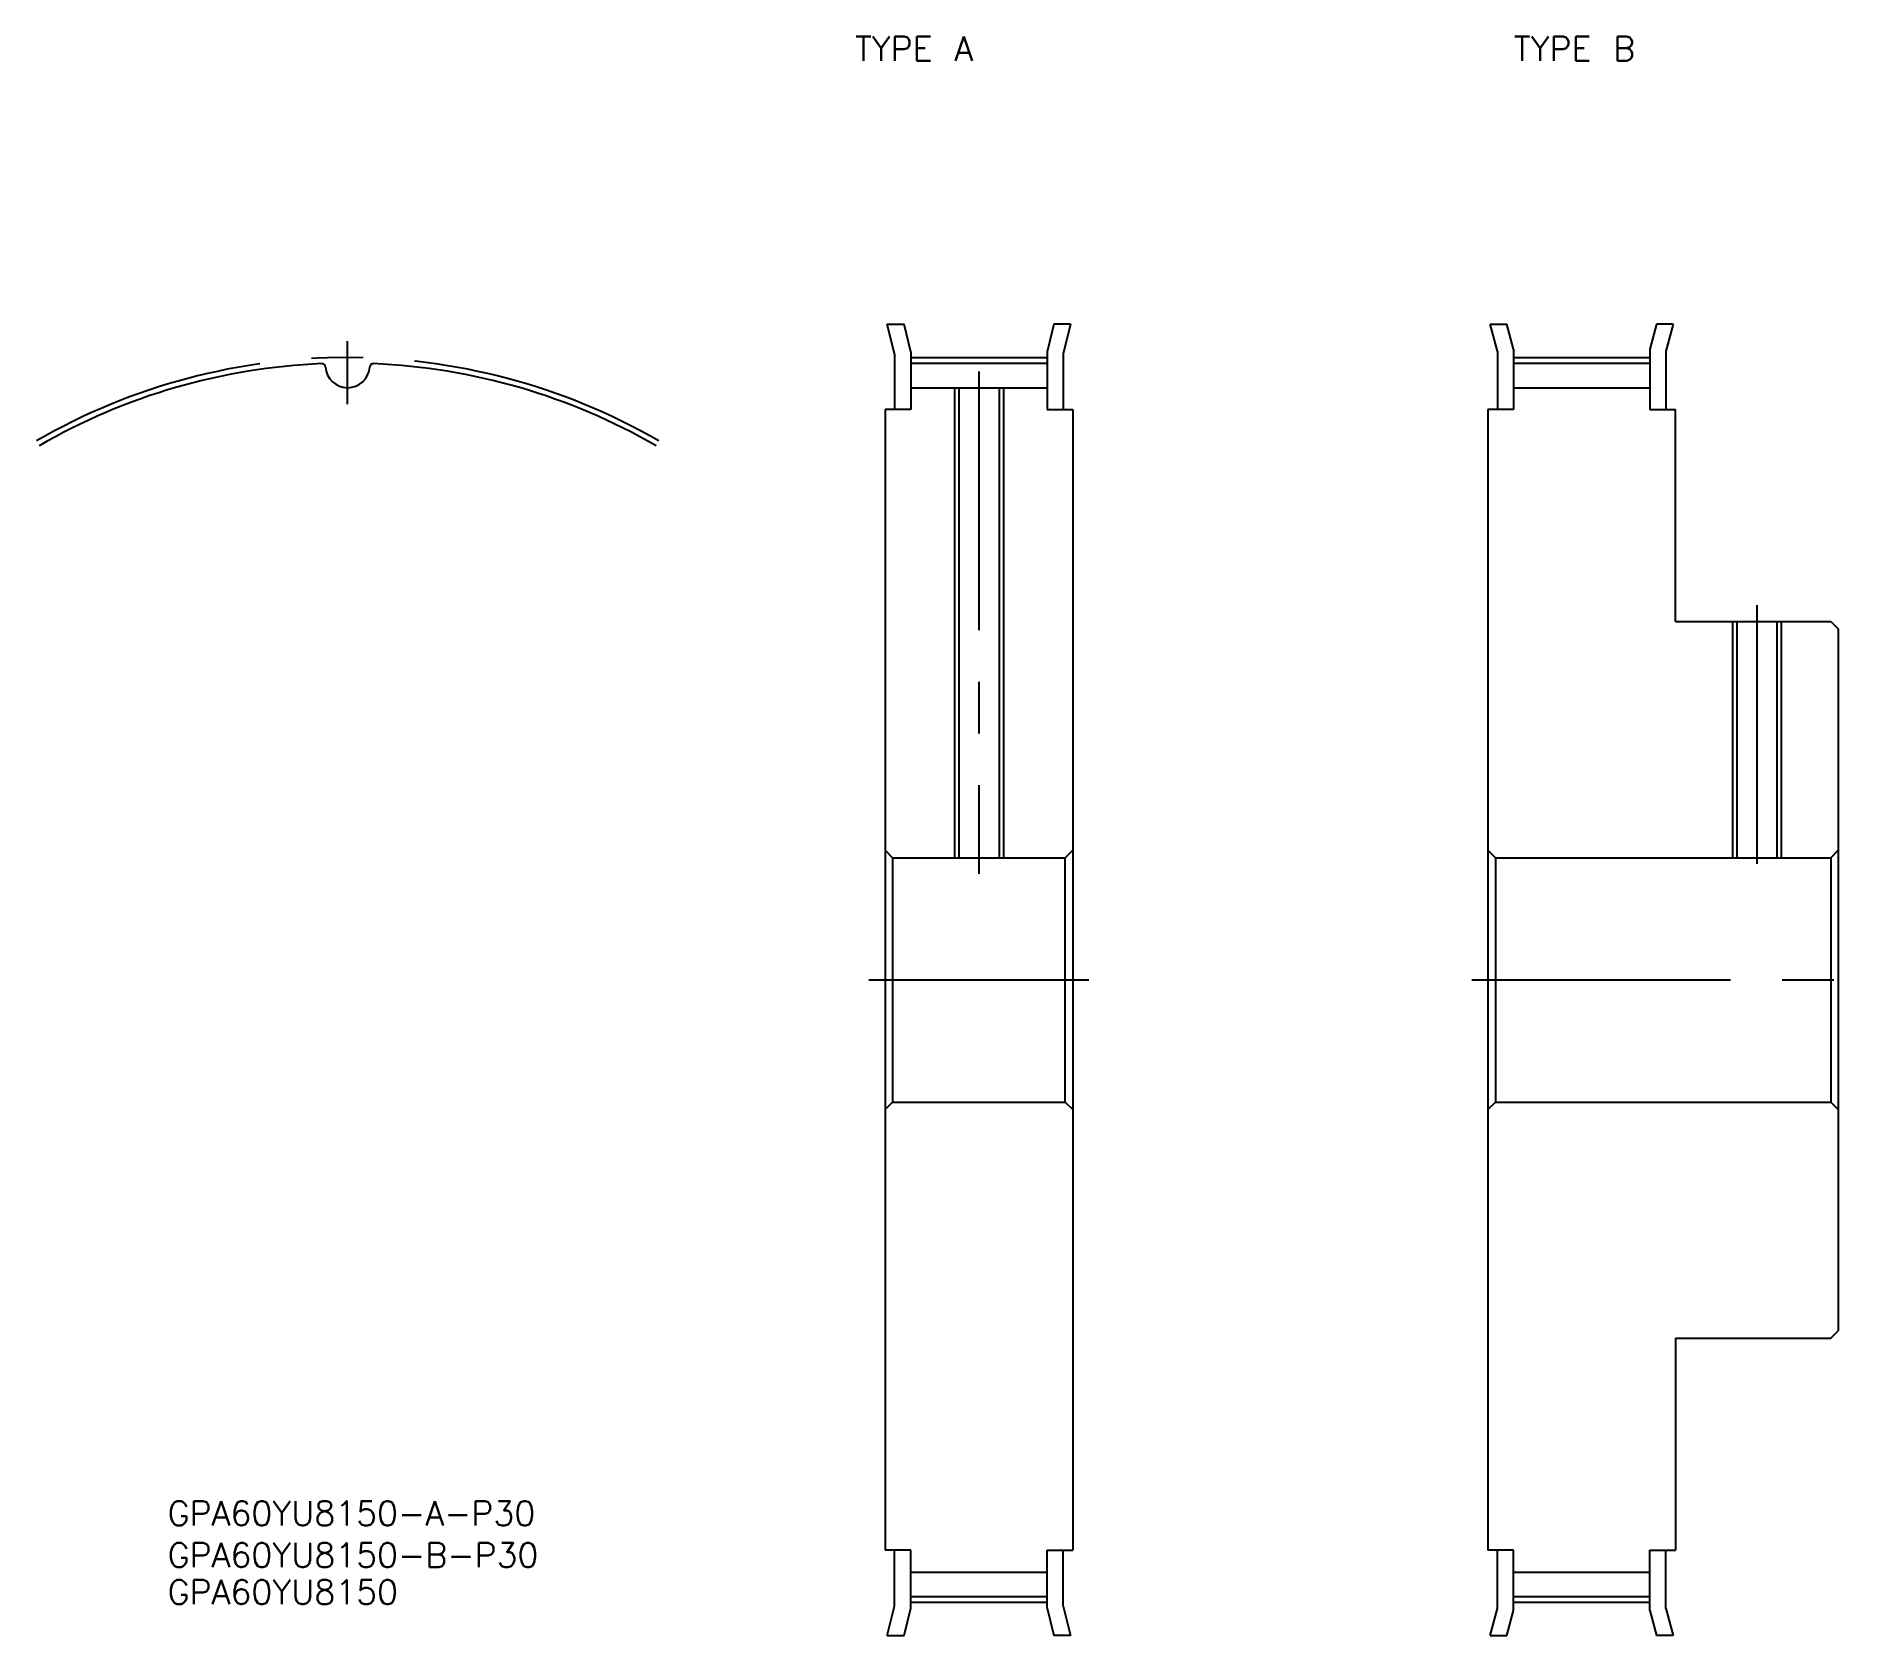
# Model space of a CAD drawing. Extents: x -38 to 185, y -80 to 116.
import ezdxf

# ---------------------------------------------------------------- set-up
doc = ezdxf.new("R2010")
doc.units = 0
doc.linetypes.add('CENTER', pattern=[50.8, 31.75, -6.35, 6.35, -6.35])
doc.layers.get('0').update_dxf_attribs({"linetype": 'CONTINUOUS'})
doc.layers.add('CENTER', color=1, linetype='CENTER')
doc.styles.get("Standard").update_dxf_attribs({"font": 'txt.shx', "height": 3, "bigfont": 'bigfont.shx'})

msp = doc.modelspace()

# ---------------------------------------------------------------- linework, layer by layer
at = {"color": 7, "linetype": 'CONTINUOUS'}
for p, q in [((66.24, 80.5), (68.3, 80.5)), ((67.14, 76.87), (66.24, 80.5)), ((69.14, 77.11), (68.3, 80.5)), ((86.68, 80.5), (85.84, 77.11)), ((88.74, 80.5), (86.68, 80.5)), ((88.74, 80.5), (87.84, 76.87)), ((140.21, 80.5), (142.28, 80.5)), ((141.11, 77.16), (140.21, 80.5)), ((143.11, 77.42), (142.28, 80.5)), ((160.64, 80.5), (159.81, 77.42)), ((162.71, 80.5), (160.64, 80.5)), ((162.71, 80.5), (161.81, 77.16)), ((67.14, 76.87), (67.14, 70)), ((69.14, 77.11), (69.14, 70)), ((85.84, 77.11), (85.84, 70)), ((87.84, 76.87), (87.84, 70)), ((141.11, 77.16), (141.11, 70)), ((143.11, 77.42), (143.11, 70)), ((159.81, 77.42), (159.81, 70)), ((161.81, 77.16), (161.81, 70)), ((69.14, 75.71), (85.84, 75.71)), ((143.11, 75.71), (159.81, 75.71)), ((69.14, 72.69), (85.84, 72.69)), ((75.03, 72.69), (75.03, 15)), ((79.95, 72.69), (79.95, 15)), ((143.11, 72.69), (159.81, 72.69)), ((65.99, 70), (65.99, -70)), ((69.14, 70), (65.99, 70)), ((85.84, 70), (88.99, 70)), ((88.99, 70), (88.99, -70)), ((139.96, 70), (139.96, -70)), ((143.11, 70), (139.96, 70)), ((159.81, 70), (162.96, 70)), ((162.96, 44), (162.96, 70)), ((162.96, 44), (182.06, 44)), ((170.5, 44), (170.5, 15)), ((175.42, 44), (175.42, 15)), ((182.06, 44), (182.96, 43.09)), ((182.96, 43.09), (182.96, -43.09)), ((65.99, 15.91), (66.89, 15)), ((88.99, 15.91), (88.08, 15)), ((139.96, 15.91), (140.87, 15)), ((182.96, 15.91), (182.06, 15)), ((66.89, 15), (88.08, 15)), ((66.89, 15), (66.89, -15)), ((88.08, -15), (88.08, 15)), ((140.87, 15), (182.06, 15)), ((140.87, 15), (140.87, -15)), ((182.06, 15), (182.06, -15)), ((65.99, -15.91), (66.89, -15)), ((66.89, -15), (88.08, -15)), ((88.99, -15.91), (88.08, -15)), ((139.96, -15.91), (140.87, -15)), ((140.87, -15), (182.06, -15)), ((182.96, -15.91), (182.06, -15)), ((162.96, -44), (182.06, -44)), ((162.96, -44), (162.96, -70)), ((182.06, -44), (182.96, -43.09)), ((69.14, -70), (65.99, -70)), ((67.14, -76.87), (67.14, -70)), ((69.14, -77.11), (69.14, -70)), ((85.84, -77.11), (85.84, -70)), ((85.84, -70), (88.99, -70)), ((87.84, -76.87), (87.84, -70)), ((143.11, -70), (139.96, -70)), ((141.11, -77.16), (141.11, -70)), ((143.11, -77.42), (143.11, -70)), ((159.81, -77.42), (159.81, -70)), ((159.81, -70), (162.96, -70)), ((161.81, -77.16), (161.81, -70)), ((69.14, -72.69), (85.84, -72.69)), ((143.11, -72.69), (159.81, -72.69)), ((69.14, -75.71), (85.84, -75.71)), ((143.11, -75.71), (159.81, -75.71)), ((66.24, -80.5), (67.14, -76.87)), ((68.3, -80.5), (69.14, -77.11)), ((85.84, -77.11), (86.68, -80.5)), ((87.84, -76.87), (88.74, -80.5)), ((140.21, -80.5), (141.11, -77.16)), ((142.28, -80.5), (143.11, -77.42)), ((159.81, -77.42), (160.64, -80.5)), ((161.81, -77.16), (162.71, -80.5)), ((66.24, -80.5), (68.3, -80.5)), ((88.74, -80.5), (86.68, -80.5)), ((140.21, -80.5), (142.28, -80.5)), ((162.71, -80.5), (160.64, -80.5))]:
    msp.add_line(p, q, dxfattribs=at)
at = {"color": 3, "linetype": 'CONTINUOUS'}
for p, q in [((74.49, 72.69), (74.49, 15)), ((80.49, 72.69), (80.49, 15)), ((169.96, 44), (169.96, 15)), ((175.96, 44), (175.96, 15))]:
    msp.add_line(p, q, dxfattribs=at)
at = {"color": 7, "linetype": 'CONTINUOUS'}
for centre, radius, start, end in [((0, 0), 75.71, 92.4092, 120), ((-3.16, 75.19), 0.453, 3.9334, 92.4092), ((0, 75.41), 2.72, 183.9334, 356.0666), ((3.16, 75.19), 0.453, 87.5908, 176.0666), ((0, 0), 75.71, 60, 87.5908)]:
    msp.add_arc(centre, radius, start, end, dxfattribs=at)
at = {"layer": 'CENTER', "color": 1, "linetype": 'CENTER'}
for p, q in [((0, 70.69), (0, 78.39)), ((69.14, 76.4), (85.84, 76.4)), ((143.11, 76.4), (159.81, 76.4)), ((77.49, 74.69), (77.49, 13)), ((172.96, 46), (172.96, 13)), ((63.99, 0), (90.99, 0)), ((137.96, 0), (184.96, 0)), ((69.14, -76.39), (85.84, -76.39)), ((143.11, -76.39), (159.81, -76.39))]:
    msp.add_line(p, q, dxfattribs=at)
msp.add_arc((0, 0), 76.39, 60, 120, dxfattribs=at)

# ---------------------------------------------------------------- texts
at = {"color": 7, "linetype": 'CONTINUOUS'}
for s, p in [('TYPE A', (62.28, 112.82)), ('TYPE B', (143.14, 112.82)), ('GPA60YU8150-A-P30', (-22.09, -66.98)), ('GPA60YU8150-B-P30', (-22.09, -72.11)), ('GPA60YU8150', (-22.09, -76.65))]:
    msp.add_text(s, height=3, dxfattribs=at).set_placement(p)

doc.saveas('drawing.dxf')
